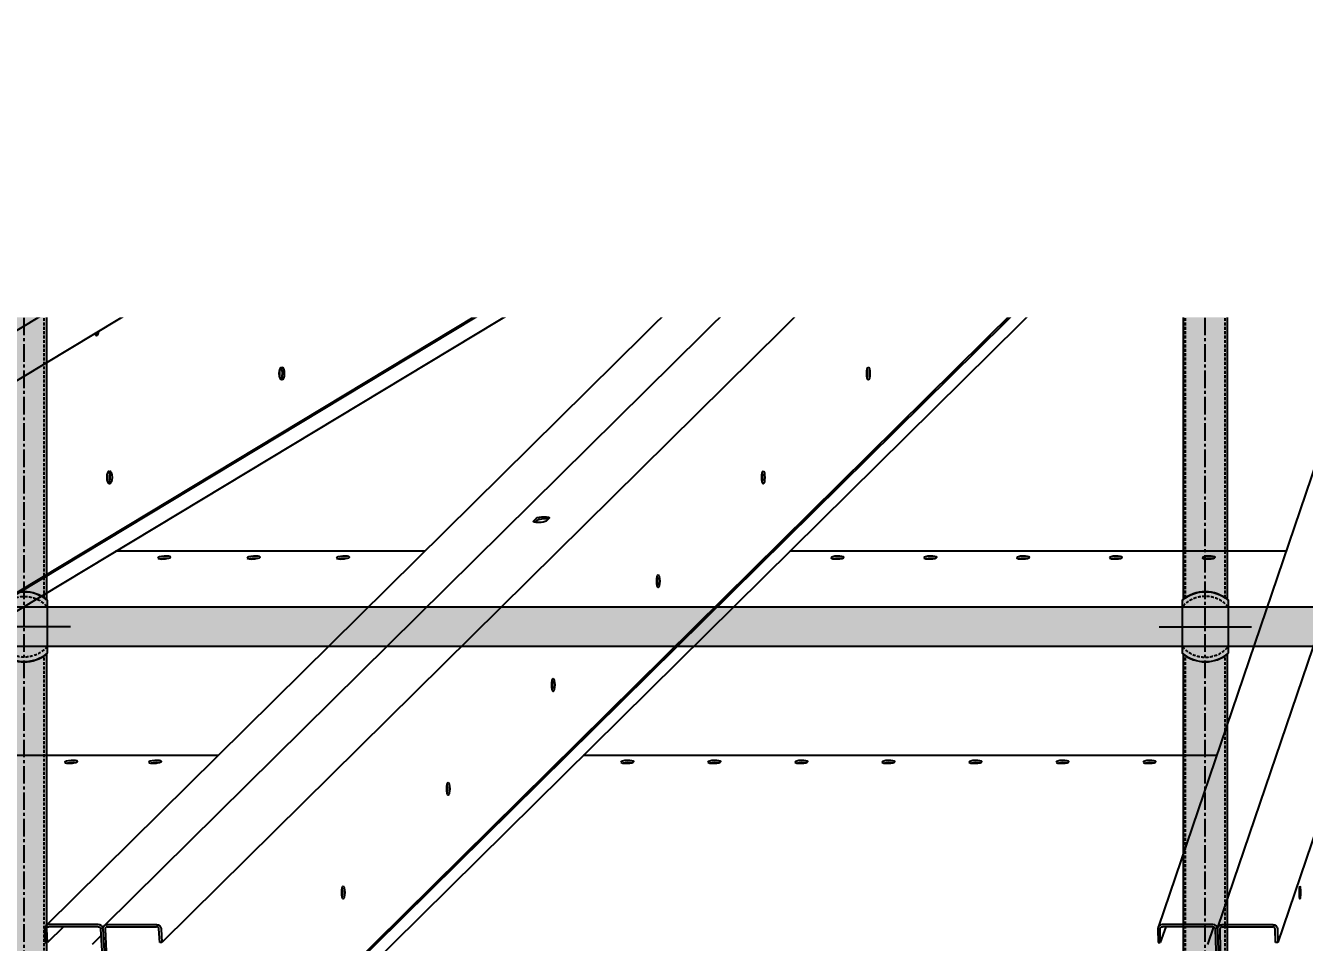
# Model space of a CAD drawing. Header units: millimetres. Extents: x -272986 to 200319, y -34579 to 49604.
# Drawn here: x -39222 to -37837, y 15815 to 16809 of the extents above; entities that cross this region are included whole.
import ezdxf
from ezdxf import colors
from ezdxf.entities.mleader import LeaderData, LeaderLine
from ezdxf.math import Vec2, Vec3

# ---------------------------------------------------------------- set-up
doc = ezdxf.new("R2010")
doc.units = ezdxf.units.MM
doc.linetypes.add('CENTER2', pattern=[28.575000000000003, 19.05, -3.175, 3.175, -3.175])
doc.linetypes.add('HIDDEN2', pattern=[4.762499999999999, 3.175, -1.5875])
doc.layers.get('Defpoints').update_dxf_attribs({"color": 9})
for name, color, linetype in [('X 0001 M', 7, 'Continuous'), ('X 1001 M', 8, 'HIDDEN2'), ('X 2001 M', 1, 'CENTER2'), ('X 3001 D', 5, 'Continuous'), ('X 4001 T', 7, 'Continuous'), ('X 5001 H', 8, 'Continuous')]:
    doc.layers.add(name, color=color, linetype=linetype)
doc.layers.add('X 5999 H', color=7, linetype='Continuous', true_color=0xffffff)
doc.styles.add('BIT STD. 2.5', font='isocpeur.ttf', dxfattribs={"height": 2.5})
doc.styles.add('BIT STD. 3.0', font='isocpeur.ttf', dxfattribs={"height": 2.5})
doc.dimstyles.new('BIT STD. 3.0', dxfattribs={"dimtxt": 3, "dimasz": 3, "dimexe": 1, "dimexo": 0.75, "dimgap": 1, "dimtad": 1, "dimdec": 0, "dimdsep": 46, "dimtxsty": 'BIT STD. 3.0', "dimcen": 0, "dimadec": 0, "dimazin": 0, "dimtfac": 1, "dimtdec": 0, "dimtmove": 0, "dimatfit": 3, "dimfxl": 1, "dimtfill": 1, "dimlwd": -1, "dimlwe": -1, "dimarcsym": 0})

# ---------------------------------------------------------------- blocks, each defined once
blk = doc.blocks.new('*D36')
at = {"layer": 'Defpoints', "color": 0, "transparency": 16777216}
for p in [(-29560.67678410275, 19644.47732991414), (-45157.67678410285, 15542.02923352813), (-29560.67678410275, 15542.02923352813)]:
    blk.add_point(p, dxfattribs=at)
at = {"layer": 'X 3001 D', "color": 0, "transparency": 16777216}
for p, q in [((-45157.67678410285, 15587.02923352813), (-45157.67678410285, 19704.47732991414)), ((-29560.67678410275, 15587.02923352813), (-29560.67678410275, 19704.47732991414)), ((-44977.67678410285, 19644.47732991414), (-29740.67678410275, 19644.47732991414))]:
    blk.add_line(p, q, dxfattribs=at)
for points in [[(-44977.67678410285, 19674.47732991414), (-44977.67678410285, 19614.47732991414), (-45157.67678410285, 19644.47732991414)], [(-29740.67678410275, 19674.47732991414), (-29740.67678410275, 19614.47732991414), (-29560.67678410275, 19644.47732991414)]]:
    blk.add_solid(points, dxfattribs=at)
at = {"layer": 'X 3001 D', "color": 0, "transparency": 16777216, "insert": (-37359.1767841028, 19794.47732991414), "char_height": 150, "attachment_point": 5, "style": 'BIT STD. 3.0', "bg_fill": 3, "box_fill_scale": 1.1, "bg_fill_color": 256, "bg_fill_true_color": 13158600, "bg_fill_transparency": 0}
blk.add_mtext('INTERNAL TANK DIAMETER - %%C15597mm (20 PLATES ROUND)', dxfattribs=at)
blk = doc.blocks.new('A$C79477E6E')
at = {"extrusion": (0, 1, 0)}
for p, q in [((-4030.910670871162, 277.2702713872295), (-568.9833404741257, 1806.937440925545)), ((-464.6659342795574, 1806.64523979739), (-3000.21784362329, 276.9780702590779)), ((-2940.165674010052, 276.9780702590597), (-404.6137646663265, 1806.645239797375)), ((-293.919907187581, 1805.919100458366), (-1840.662692455629, 276.2519309200543)), ((-1777.458647629774, 276.2519309200343), (-230.7158623617361, 1805.91910045835)), ((-116.3083669759544, 1803.972847633262), (-636.1560874500428, 274.3056780949501)), ((-571.3564607573753, 274.3056780949319), (-51.50874028330509, 1803.972847633248)), ((-514.0410862560493, 1787.748446359685), (-3975.968416653137, 258.0812768213491)), ((-345.3068963571677, 1787.748446359687), (-2880.858805700933, 258.0812768213491)), ((-168.0701046624381, 1787.748446359685), (-1714.812889930497, 258.0812768213491)), ((13.30513080142919, 1787.748446359687), (-506.5425896726556, 258.0812768213491)), ((-215.3826401264632, 1512.443892103727), (-1690.187512246179, 53.92046090133772)), ((-216.6132534186727, 1508.822776385887), (-1690.187512246179, 51.51637284279786)), ((-1690.187512246175, 33.89784253390098), (-225.6318904483524, 1482.285172324277)), ((-855.78123516915, 1250.260567292704), (-2861.163744153757, 40.4380528902675)), ((-859.3941771580903, 1246.687511191478), (-2861.16374415376, 39.04464009492767)), ((-1851.8576024303, 1232.036001698014), (-1844.730104985367, 1235.185316458826)), ((-1844.436263477801, 1232.749391296864), (-1849.61324058046, 1230.461922163166)), ((-1832.793142684412, 1235.185316458826), (-1839.920640129345, 1232.036001698014)), ((-1336.963931692986, 1232.036001698014), (-1331.743677761984, 1235.185316458826)), ((-1331.528465158011, 1232.749391296864), (-1335.16334802299, 1230.55651133129)), ((-1318.809364306828, 1235.185316458826), (-1324.02961823783, 1232.036001698014)), ((-789.149771828841, 1232.036001698014), (-785.96530138858, 1235.185316458826)), ((-785.8340169367548, 1232.749391296864), (-787.8060983989672, 1230.799081072611)), ((-772.3521225030163, 1235.185316458826), (-775.5365929432737, 1232.036001698014)), ((-2861.16374415375, 20.59747773422896), (-907.2253207307185, 1199.384410313052)), ((-934.5113868943263, 1172.399574829185), (-951.9549537495732, 1172.399574829185)), ((-330.9445523617287, 1172.399574829185), (-538.9767289393785, 1172.399574829185)), ((-1312.31277272791, 714.6485767070881), (-1309.128302287649, 717.7978914679043)), ((-1308.997017835823, 715.3619663059417), (-1310.969099297949, 713.4116560817729)), ((-1295.515123402085, 717.7978914679024), (-1298.699593842342, 714.6485767070881)), ((-1430.507986619839, 681.8786414011574), (-1765.034631534574, 681.8786414011574)), ((-497.64499162418, 681.8786414011574), (-1034.973328664888, 681.8786414011574)), ((-1654.348764261842, 460.5090044944209), (-2131.973411883115, 460.5090044944209)), ((-572.8760637291489, 460.5090044944209), (-1258.814106306887, 460.5090044944209)), ((-1783.929059972961, 277.5686781169625), (-1837.409405594834, 277.5686781169625)), ((-1774.205360768963, 277.5686781169625), (-1720.725015147091, 277.5686781169625)), ((-576.6797921601355, 277.5686781169625), (-631.5102455154629, 277.5686781169625)), ((-566.7106188227808, 277.5686781169625), (-511.8801654674571, 277.5686781169625)), ((-1842.008686293164, 272.6968277930373), (-1841.220979582198, 258.0812768212581)), ((-1838.790054781206, 258.0812768212581), (-1839.577761492172, 272.6968277930373)), ((-1821.548233675941, 275.1327529549926), (-1838.790054781235, 258.0812768213891)), ((-1783.797775521132, 275.1327529549981), (-1837.278121143008, 275.1327529549981)), ((-1780.841472211516, 265.3845862004691), (-1790.330818186485, 256)), ((-1781.235566268308, 272.6968277930373), (-1779.958423154287, 249)), ((-1778.804641467297, 272.6968277930373), (-1777.52749835328, 249.0000000000018)), ((-1776.373716666305, 272.6968277930373), (-1775.052597263304, 248.1840393331076)), ((-1774.074076317138, 275.1327529549981), (-1720.593730695266, 275.1327529549981)), ((-1717.243814731475, 258.0812768212581), (-1718.031521442441, 272.6968277930373)), ((-1715.600596641449, 272.6968277930355), (-1714.812889930483, 258.0812768212581)), ((-636.4065849025901, 272.6968277930373), (-636.141843057987, 258.0812768212581)), ((-633.6495497236538, 258.0812768212581), (-633.9142915682569, 272.6968277930373)), ((-627.8547133205248, 275.1327529549944), (-633.6495497236938, 258.0812768213891)), ((-576.6356685193714, 275.1327529549999), (-631.4661218746951, 275.1327529549999)), ((-576.0388237861807, 275.0621808469368), (-582.5169854790474, 256)), ((-574.0992515442667, 272.6968277930373), (-573.6700140893627, 249)), ((-571.6069582099335, 272.6968277930373), (-571.1777207550294, 249)), ((-569.1146648755857, 272.6968277930373), (-568.685427420678, 249.0000000000018)), ((-566.6664951820167, 275.1327529549981), (-511.836041826693, 275.1327529549981)), ((-509.0348830069888, 258.0812768212581), (-509.2996248515919, 272.6968277930373)), ((-506.8073315172587, 272.6968277930373), (-506.5425896726556, 258.0812768212581)), ((-1841.220979582198, 258.0812768212581), (-1838.790054781206, 258.0812768212581)), ((-1714.812889930483, 258.0812768212581), (-1717.243814731475, 258.0812768212581)), ((-636.141843057987, 258.0812768212581), (-633.6495497236538, 258.0812768212581)), ((-506.5425896726556, 258.0812768212581), (-509.0348830069888, 258.0812768212581))]:
    blk.add_line(p, q, dxfattribs=at)
at = {"extrusion": (0, 0, -1)}
for centre, major_axis, ratio, start_param, end_param in [((-1838.761623834889, 1235.185316458908), (6.949620002249346, 0.8383208361046371), 0.1918023039473593, -2.580179451099457, 0.5614132024903364), ((-1325.276521034404, 1235.185316458908), (6.97283922467842, 0.6160463835600439), 0.2078276749251164, -2.739629617557844, 0.4019630360319493), ((-779.1587119457945, 1235.185316458908), (-6.989855704458185, -0.3767190342479672), 0.2187356388057085, 0.2415817389151924, 3.383174392504985), ((-1845.889121279801, 1232.036001697896), (-6.94962000225953, -0.8383208361056679), 0.1918023039473762, -2.580179451099313, 0.5614132024904803), ((-1330.496774965388, 1232.036001697896), (-6.972839224688634, -0.6160463835607316), 0.2078276749251288, -2.739629617557699, 0.4019630360320945), ((-1025.743848207207, 1211.954745958148), (8.312513117178249e-17, -7.000000000000047), 0.3826834323650909, -4.712388980384686, 1.5707963267949), ((-782.343182386041, 1232.036001697896), (6.989855704468418, 0.376719034248292), 0.2187356388057161, 0.2415817389153328, 3.383174392505126), ((-608.7006405300162, 1211.954745958148), (1.305830724587086e-16, -7.000000000000047), 0.2334453638559068, -4.712388980384686, 1.5707963267949), ((-1028.053547038518, 1211.954745958146), (-2.233768725545815e-13, -7.000000000000303), 0.3826834323650624, -2.695870529723027, -0.4457221238684395), ((-482.6543296041964, 1162.727933004517), (6.99543924725377, 0.2526454788453325), 0.2221815335800115, -1.917917754699751, -1.223674898890303), ((-1415.132859686641, 1147.774752303772), (-1.110223024625157e-15, -7.000000000002464), 0.3826834323651161, -0.9388264222635758, -0.445722123861201), ((-1415.132859686655, 1147.774752303767), (6.661338147750939e-16, 7.000000000001583), 0.3826834323651181, 2.202766231326048, 2.695870529727227), ((-1674.21491868026, 1099.479218786139), (3.801403636316536e-13, 6.999999999999934), 0.5224985647159752, 0.2956922084957441, 1.117010721276324), ((-1674.214918680242, 1099.479218786144), (-3.776978729774783e-13, -7.000000000000194), 0.5224985647159734, -2.024581932313496, -0.2956922084952978), ((-1674.21491868026, 1099.479218786139), (1.332267629550188e-15, 6.999999999999647), 0.5224985647159751, 1.117010721276299, 2.845900445092164), ((-1214.491187431289, 1099.479218786142), (-2.777778007612142e-13, -7.000000000001807), 0.3826834323651161, -2.695870529729323, -2.024581932314106), ((-1214.491187431311, 1099.479218786139), (2.775557561562891e-13, 7.000000000000422), 0.3826834323651181, 0.4457221238628835, 1.11701072127623), ((-1214.491187431289, 1099.479218786144), (-2.771116669464391e-13, -7.000000000000585), 0.3826834323651161, -2.024581932313493, -0.4457221238614824), ((-1214.491187431311, 1099.479218786139), (2.220446049250313e-16, 7.000000000000184), 0.3826834323651182, 1.117010721276373, 2.695870529725262), ((-724.8626524829633, 1099.479218786135), (-1.688649220454863e-13, -7.000000000014361), 0.2334453638559333, -2.302849654730138, -2.024581932314534), ((-724.8626524829815, 1099.47921878614), (1.694200335577989e-13, 6.999999999997944), 0.2334453638559356, 0.8387429988651411, 1.117010721276115), ((-724.8626524829633, 1099.479218786144), (-1.689759443479488e-13, -7.000000000000796), 0.2334453638559333, -2.024581932313726, -0.8387429988612636), ((-724.8626524829815, 1099.479218786139), (5.551115123125783e-16, 7.000000000000327), 0.2334453638559356, 1.117010721276398, 2.302849654723059), ((-1601.570500079561, 1035.299225131845), (-4.440892098500626e-16, -6.999999999999353), 0.3826834323651161, -0.938826422261573, -0.4457221238608844), ((-1601.570500079575, 1035.299225131841), (4.440892098500626e-16, 6.999999999999029), 0.3826834323651181, 2.202766231327885, 2.695870529727707), ((-1400.928827824213, 987.0036916142035), (-2.77111666946439e-13, -7.000000000001507), 0.3826834323651161, -2.695870529729406, -2.024581932314041), ((-1400.928827824227, 987.0036916142017), (2.775557561562891e-13, 6.999999999999705), 0.3826834323651181, 0.4457221238609872, 1.117010721276251), ((-1400.928827824213, 987.0036916142053), (-2.777778007612142e-13, -7.000000000000376), 0.3826834323651161, -2.024581932313531, -0.4457221238613407), ((-1400.928827824227, 987.0036916142017), (4.440892098500626e-16, 6.999999999999766), 0.3826834323651181, 1.117010721276362, 2.695870529727387), ((-838.5937396350273, 987.0036916142071), (-1.688649220454863e-13, -6.999999999998294), 0.2334453638559333, -2.302849654730605, -2.024581932314242), ((-838.5937396350382, 987.0036916141999), (1.704192342799615e-13, 7.000000000003767), 0.2334453638559356, 0.8387429988614743, 1.117010721275966), ((-838.5937396350273, 987.0036916142053), (-1.689759443479488e-13, -7.000000000000155), 0.2334453638559333, -2.024581932313742, -0.8387429988609107), ((-838.5937396350382, 987.0036916142017), (5.551115123125782e-16, 6.999999999999554), 0.2334453638559356, 1.11701072127633, 2.302849654727082), ((-1788.008140472484, 922.8236979599187), (-4.440892098500626e-16, -7.000000000001203), 0.3826834323651162, -0.9388264222594644, -0.4457221238606396), ((-1788.008140472495, 922.8236979599151), (6.661338147750937e-16, 6.999999999998492), 0.3826834323651182, 2.202766231329977, 2.695870529728425), ((-1587.366468217133, 874.5281644422812), (-2.784439345759894e-13, -6.999999999999845), 0.3826834323651161, -2.695870529729762, -2.024581932313943), ((-1587.366468217147, 874.5281644422757), (2.779998453661393e-13, 7.000000000000689), 0.3826834323651181, 0.4457221238608184, 1.117010721276202), ((-1587.366468217133, 874.5281644422794), (-2.76667577736589e-13, -6.999999999999987), 0.3826834323651161, -2.024581932313582, -0.4457221238609743), ((-1587.366468217147, 874.5281644422776), (8.881784197001252e-16, 6.999999999999825), 0.3826834323651181, 1.117010721276375, 2.69587052972786), ((-952.3248267870877, 874.528164442283), (-1.694200335577989e-13, -6.999999999993697), 0.2334453638559333, -2.302849654730725, -2.024581932314134), ((-952.3248267870986, 874.5281644422812), (1.697531004651864e-13, 6.99999999999268), 0.2334453638559356, 0.8387429988609902, 1.11701072127619), ((-952.3248267870913, 874.5281644422794), (-1.691979889528739e-13, -7.000000000000083), 0.2334453638559333, -2.024581932313772, -0.8387429988607831), ((-952.3248267870986, 874.5281644422757), (4.440892098500626e-16, 7.000000000000244), 0.2334453638559356, 1.117010721276382, 2.302849654727618), ((-1773.804108610057, 762.0526372703553), (-2.775557561562891e-13, -6.999999999999757), 0.3826834323651161, -2.695870529729852, -2.024581932313933), ((-1773.804108610067, 762.0526372703516), (2.773337115513643e-13, 7.000000000000474), 0.3826834323651182, 0.4457221238603872, 1.117010721276216), ((-1773.804108610057, 762.0526372703534), (-2.76889622341514e-13, -7.00000000000004), 0.3826834323651161, -2.024581932313582, -0.445722123860858), ((-1773.804108610067, 762.0526372703516), (1.110223024625157e-15, 7.000000000000135), 0.3826834323651182, 1.117010721276421, 2.695870529728349), ((-1066.055913939152, 762.0526372703534), (-1.696420781627239e-13, -7.000000000000856), 0.2334453638559333, -2.302849654730877, -2.02458193231422), ((-1066.055913939163, 762.0526372703516), (1.697531004651864e-13, 6.999999999998909), 0.2334453638559356, 0.8387429988604023, 1.117010721275999), ((-1066.055913939152, 762.0526372703534), (-1.684208328356362e-13, -6.999999999999987), 0.2334453638559333, -2.024581932313801, -0.8387429988603656), ((-1066.055913939163, 762.0526372703516), (4.440892098500626e-16, 7.000000000000163), 0.2334453638559356, 1.117010721276408, 2.302849654728186), ((-1305.506183285121, 714.648576707079), (6.989855704461605, 0.3767190342479808), 0.2187356388057469, 0.2415817389160581, 3.383174392505851), ((-1302.321712844863, 717.7978914678934), (-6.989855704465689, -0.3767190342482006), 0.2187356388057469, 0.2415817389157675, 3.383174392505561), ((-1712.371457457306, 675.1301097708401), (-6.982253733321149, -0.498129304019447), 0.2139411660812018, -2.819722326923584, 3.463462980256002), ((-1615.584001224499, 675.1301097708401), (-6.982253733321149, -0.498129304019447), 0.2139411660812018, -2.819722326923584, 3.463462980256002), ((-1615.37546012842, 672.206999576485), (6.982253733321031, 0.4981293040194247), 0.213941166081195, -1.778922861752203, -1.362669791836772), ((-1518.796544991688, 675.1301097708401), (-6.982253733321149, -0.498129304019447), 0.2139411660812018, -2.819722326923584, 3.463462980256002), ((-1518.588003895609, 672.206999576485), (6.982253733320945, 0.498129304019419), 0.213941166081195, -1.778922861752172, -1.362669791836715), ((-983.3346775299178, 675.1301097708401), (-6.995439247253814, -0.2526454788453503), 0.2221815335800226, -2.980451449556803, 3.302733857622783), ((-983.2291072363842, 672.206999576485), (6.995439247253739, 0.2526454788453419), 0.2221815335800155, -1.917917754699316, -1.223674898889573), ((-882.8192608337558, 675.1301097708401), (-6.995439247253814, -0.2526454788453503), 0.2221815335800226, -2.980451449556803, 3.302733857622783), ((-882.7136905402222, 672.206999576485), (6.995439247253756, 0.2526454788453423), 0.2221815335800154, -1.917917754699316, -1.223674898889542), ((-782.3038441375938, 675.1301097708401), (-6.995439247253814, -0.2526454788453503), 0.2221815335800226, -2.980451449556803, 3.302733857622783), ((-782.1982738440602, 672.206999576485), (6.995439247253923, 0.2526454788453482), 0.2221815335800155, -1.91791775469932, -1.223674898889547), ((-681.7884274414318, 675.1301097708401), (-6.995439247253814, -0.2526454788453503), 0.2221815335800226, -2.980451449556803, 3.302733857622783), ((-681.6828571479018, 672.206999576485), (6.99543924725399, 0.2526454788453507), 0.2221815335800155, -1.917917754699306, -1.223674898889551), ((-581.2730107452699, 675.1301097708401), (-6.995439247253814, -0.2526454788453503), 0.2221815335800226, -2.980451449556803, 3.302733857622783), ((-581.1674404517362, 672.206999576485), (6.995439247253695, 0.2526454788453401), 0.2221815335800155, -1.917917754699248, -1.223674898889555), ((-1179.787001091212, 649.5771100984275), (-1.690869666504113e-13, -7.000000000000814), 0.2334453638559333, -2.302849654730995, -2.024581932314317), ((-1179.787001091223, 649.5771100984257), (1.694200335577989e-13, 6.999999999999241), 0.2334453638559356, 0.8387429988600932, 1.117010721276046), ((-1179.787001091212, 649.5771100984275), (-1.691979889528739e-13, -7.000000000000096), 0.2334453638559333, -2.024581932313803, -0.8387429988603066), ((-1179.787001091223, 649.5771100984257), (2.220446049250313e-16, 7.000000000000014), 0.2334453638559356, 1.117010721276404, 2.302849654728792), ((-1293.518088243272, 537.1015829265052), (-1.687538997430238e-13, -6.999999999994661), 0.2334453638559333, -2.302849654731259, -2.024581932314176), ((-1293.518088243283, 537.1015829264998), (1.697531004651864e-13, 6.999999999999215), 0.2334453638559356, 0.8387429988597415, 1.117010721276046), ((-1293.518088243276, 537.1015829265016), (-1.686428774405614e-13, -6.999999999999998), 0.2334453638559333, -2.024581932313801, -0.8387429988600896), ((-1293.518088243283, 537.1015829264998), (8.881784197001252e-16, 7.000000000000169), 0.2334453638559356, 1.117010721276426, 2.302849654729207), ((-1813.200629299918, 453.7604728641054), (-6.982253733321149, -0.498129304019447), 0.2139411660812018, -2.819722326923584, 3.463462980256002), ((-1812.992088203828, 450.8373626697485), (6.9822537333213, 0.4981293040194578), 0.2139411660812018, -1.778922861750293, -1.362669791840531), ((-1722.433394665935, 453.7604728641054), (-6.982253733321149, -0.498129304019447), 0.2139411660812018, -2.819722326923584, 3.463462980256002), ((-1722.224853569842, 450.8373626697485), (6.98225373332098, 0.498129304019435), 0.2139411660812018, -1.778922861750302, -1.362669791840553), ((-1210.926251159206, 453.7604728641054), (-6.995439247253814, -0.2526454788453503), 0.2221815335800226, -2.980451449556803, 3.302733857622783), ((-1210.820680865658, 450.8373626697485), (6.99543924725381, 0.2526454788453502), 0.2221815335800227, -1.917917754698865, -1.223674898892134), ((-1116.662936813511, 453.7604728641054), (-6.995439247253814, -0.2526454788453503), 0.2221815335800226, -2.980451449556803, 3.302733857622783), ((-1116.557366519966, 450.8373626697485), (6.995439247253787, 0.2526454788453492), 0.2221815335800226, -1.917917754698795, -1.223674898892093), ((-1022.399622467816, 453.7604728641054), (-6.995439247253814, -0.2526454788453503), 0.2221815335800226, -2.980451449556803, 3.302733857622783), ((-1022.294052174271, 450.8373626697485), (6.995439247253628, 0.2526454788453431), 0.2221815335800226, -1.917917754698808, -1.223674898892082), ((-928.1363081221243, 453.7604728641054), (-6.995439247253814, -0.2526454788453503), 0.2221815335800226, -2.980451449556803, 3.302733857622783), ((-928.0307378285761, 450.8373626697485), (6.995439247253657, 0.2526454788453444), 0.2221815335800227, -1.917917754698863, -1.223674898892091), ((-833.8729937764292, 453.7604728641054), (-6.995439247253814, -0.2526454788453503), 0.2221815335800226, -2.980451449556803, 3.302733857622783), ((-739.6096794307341, 453.7604728641054), (-6.995439247253814, -0.2526454788453503), 0.2221815335800226, -2.980451449556803, 3.302733857622783), ((-645.3463650850426, 453.7604728641054), (-6.995439247253814, -0.2526454788453503), 0.2221815335800226, -2.980451449556803, 3.302733857622783), ((-1407.24917539534, 424.626055754572), (-1.69864122767649e-13, -7.000000000007406), 0.2334453638559333, -2.302849654730853, -2.024581932314382), ((-1407.249175395347, 424.626055754572), (1.699751450701115e-13, 7.000000000007182), 0.2334453638559356, 0.8387429988597885, 1.117010721275909), ((-1407.249175395336, 424.6260557545775), (-1.684208328356362e-13, -6.999999999999987), 0.2334453638559333, -2.024581932313801, -0.8387429988599577), ((-1407.249175395347, 424.6260557545756), (4.440892098500626e-16, 6.999999999999946), 0.2334453638559357, 1.117010721276403, 2.302849654729807), ((-1520.9802625474, 312.1505285826443), (-1.69864122767649e-13, -7.000000000009404), 0.2334453638559333, -2.302849654731168, -2.02458193231445), ((-1520.980262547408, 312.1505285826515), (1.698641227676491e-13, 6.999999999998693), 0.2334453638559356, 0.838742998859157, 1.117010721276065), ((-1520.9802625474, 312.1505285826497), (-1.687538997430238e-13, -7.000000000000585), 0.2334453638559333, -2.024581932313719, -0.8387429988595569), ((-1520.980262547408, 312.1505285826497), (4.440892098500626e-16, 6.999999999999592), 0.2334453638559356, 1.117010721276364, 2.30284965473037), ((-1773.942791865309, 272.6968277930355), (-3.51585576444521, 3.555103127002392), 0.9474481423330917, -0.8179173082654074, 0.7528790185293754), ((-1720.462446243437, 272.6968277930355), (3.515855764444937, -3.555103127002822), 0.9474481423330918, -2.388713635060379, -0.8179173082656412), ((-566.6223715412489, 272.6968277930355), (-4.734089216109777, 1.608850301898199), 0.9713664070550687, -0.3365514031142718, 1.234244923680511), ((-511.7919181859252, 272.6968277930355), (4.734089216109878, -1.608850301898252), 0.971366407055069, -1.907347729909152, -0.336551403114415), ((-1837.146836691176, 272.6968277930373), (-1.757927882222091, 1.777551563500743), 0.9474481423330912, -0.8179173082655895, 0.75287901852958), ((-1783.666491069303, 272.6968277930373), (1.757927882222036, -1.777551563501037), 0.947448142333091, -2.388713635060596, -0.8179173082655173), ((-631.4219982339237, 272.6968277930373), (-2.36704460805422, 0.8044251509489373), 0.9713664070550696, -0.3365514031144601, 1.234244923680709), ((-576.5915448786, 272.6968277930373), (2.36704460805438, -0.8044251509489969), 0.9713664070550698, -1.90734772990935, -0.336551403114272)]:
    blk.add_ellipse(centre, major_axis=major_axis, ratio=ratio, start_param=start_param, end_param=end_param, dxfattribs=at)
for centre, major_axis, ratio, start_param, end_param in [((-1838.46778232732, 1232.749391296944), (-6.949620002249532, -0.8383208361048355), 0.1918023039473676, -2.159301536157983, -0.5614132024932941), ((-1325.061308430428, 1232.749391296944), (-6.972839224678482, -0.6160463835603075), 0.207827674925107, -2.322202973794871, -0.4019630360351272), ((-779.0274274939657, 1232.749391296944), (-6.989855704458109, -0.3767190342480954), 0.2187356388057068, -2.47964277744946, -0.2415817389165271), ((-1030.363245869765, 1211.954745958146), (-2.77111666946439e-13, 6.999999999998809), 0.3826834323651182, -2.101958186599003, -1.039634466990303), ((-1028.053547038497, 1211.954745958148), (-2.233768725545815e-13, 7.000000000000083), 0.3826834323650602, -2.695870529724413, -0.4457221238662172), ((-611.1315653310266, 1211.954745958148), (-1.686428774405613e-13, 7.000000000000686), 0.2334453638559333, -2.302849654719252, -0.838742998871497), ((-482.6719246531247, 1163.215118036907), (-6.995439247254068, -0.2526454788455147), 0.2221815335800155, -2.241105081193233, -0.900487572398329), ((-1412.823160855369, 1147.774752303771), (-1.110223024625157e-16, -6.999999999999993), 0.3826834323651162, -0.7457192521870677, 1.199504857706454), ((-1672.08331826936, 1099.479218786144), (5.107025913275722e-15, 7.000000000000129), 0.5224985647159743, -1.117010721276394, 5.166174585903192), ((-1676.346519091141, 1099.479218786142), (1.110223024625157e-15, 6.999999999995542), 0.5224985647159752, -1.117010721276523, -0.6221752504502646), ((-1676.346519091141, 1099.479218786139), (-3.774758283725532e-13, 7.000000000000316), 0.5224985647159752, -2.519417403138279, -1.117010721276678), ((-1212.181488600017, 1099.479218786144), (4.440892098500626e-15, 7.000000000000129), 0.3826834323651171, -1.117010721276412, 5.166174585903175), ((-1216.800886262474, 1099.479218786293), (6.661338147750939e-16, 6.999999999675047), 0.3826834323651182, -1.117010721278479, -1.039634466990146), ((-1216.800886262583, 1099.479218786139), (-2.760014439218139e-13, 6.999999999997959), 0.3826834323651181, -2.101958186597454, -1.117010721276433), ((-722.4317276819747, 1099.479218786144), (4.218847493575596e-15, 7.000000000000129), 0.2334453638559344, -1.117010721276405, 5.166174585903181), ((-1599.260801248292, 1035.299225131845), (2.220446049250313e-16, -7.000000000000242), 0.3826834323651161, -0.745719252185675, 1.199504857704726), ((-1398.619128992941, 987.0036916142053), (4.662936703425657e-15, 7.000000000000107), 0.3826834323651171, -1.117010721276396, 5.16617458590319), ((-1403.238526655521, 987.0036916141744), (0, 7.000000000060583), 0.3826834323651181, -1.117010721276291, -1.039634466989092), ((-1403.238526655499, 987.0036916142017), (-2.76889622341514e-13, 6.9999999999988), 0.3826834323651181, -2.10195818660051, -1.117010721276494), ((-836.1628148340387, 987.0036916142053), (4.329869796038111e-15, 7.000000000000107), 0.2334453638559343, -1.11701072127639, 5.166174585903196), ((-1785.698441641212, 922.8236979599187), (-4.440892098500626e-16, -7.000000000000146), 0.3826834323651162, -0.7457192521842686, 1.199504857703224), ((-1585.056769385865, 874.5281644422794), (4.662936703425657e-15, 7.000000000000107), 0.3826834323651171, -1.117010721276396, 5.16617458590319), ((-1589.676167048408, 874.5281644422957), (1.110223024625157e-15, 6.999999999959397), 0.3826834323651182, -1.117010721276634, -1.039634466988036), ((-1589.676167048419, 874.5281644422776), (-2.76889622341514e-13, 7.000000000000224), 0.3826834323651183, -2.10195818660093, -1.11701072127655), ((-949.8939019861027, 874.5281644422794), (4.329869796038111e-15, 7.000000000000107), 0.2334453638559343, -1.11701072127639, 5.166174585903196), ((-1771.494409778785, 762.0526372703534), (4.662936703425657e-15, 7.000000000000107), 0.3826834323651171, -1.117010721276394, 5.166174585903192), ((-1776.113807441357, 762.0526372703298), (6.661338147750937e-16, 7.000000000046971), 0.3826834323651182, -1.117010721276158, -1.039634466987984), ((-1776.113807441339, 762.0526372703516), (-2.760014439218139e-13, 6.999999999999979), 0.3826834323651182, -2.10195818660169, -1.117010721276576), ((-1063.624989138163, 762.0526372703534), (4.329869796038111e-15, 7.000000000000107), 0.2334453638559343, -1.117010721276357, 5.166174585903229), ((-1302.190428393038, 715.3619663059308), (-6.989855704465742, -0.376719034248411), 0.2187356388057495, -2.479642777432824, -0.2415817389171404), ((-1712.197673210569, 672.6941846088775), (-6.982253733321225, -0.4981293040196077), 0.2139411660812018, -2.188259565781628, -0.9533330878096575), ((-1615.410216977758, 672.6941846088775), (-6.982253733321134, -0.4981293040196011), 0.2139411660812018, -2.188259565781671, -0.9533330878097606), ((-1518.622760744951, 672.6941846088775), (-6.982253733321074, -0.4981293040195968), 0.2139411660812019, -2.188259565781672, -0.9533330878096391), ((-983.2467022853016, 672.6941846088775), (-6.995439247253689, -0.2526454788455063), 0.2221815335800226, -2.241105081193387, -0.9004875723979775), ((-882.7312855891396, 672.6941846088775), (-6.995439247254022, -0.2526454788455184), 0.2221815335800226, -2.241105081193313, -0.9004875723981247), ((-782.2158688929776, 672.6941846088775), (-6.995439247253527, -0.2526454788455006), 0.2221815335800226, -2.241105081193256, -0.9004875723981309), ((-681.7004521968156, 672.6941846088775), (-6.995439247253999, -0.2526454788455176), 0.2221815335800226, -2.241105081193371, -0.9004875723980252), ((-581.1850355006536, 672.6941846088775), (-6.995439247254219, -0.2526454788455256), 0.2221815335800226, -2.24110508119327, -0.9004875723981165), ((-1177.356076290223, 649.5771100984275), (4.329869796038111e-15, 7.000000000000107), 0.2334453638559343, -1.117010721276357, 5.166174585903229), ((-1291.087163442287, 537.1015829265016), (4.329869796038111e-15, 7.000000000000107), 0.2334453638559343, -1.117010721276357, 5.166174585903229), ((-1813.026845053184, 451.3245477021428), (-6.982253733321225, -0.4981293040196077), 0.2139411660812018, -2.188259565781649, -0.9533330878096835), ((-1722.259610419194, 451.3245477021428), (-6.982253733321478, -0.4981293040196257), 0.2139411660812018, -2.188259565781628, -0.9533330878096502), ((-1210.83827591459, 451.3245477021428), (-6.995439247253627, -0.2526454788455043), 0.2221815335800226, -2.241105081193308, -0.9004875723981651), ((-1116.574961568895, 451.3245477021428), (-6.995439247253788, -0.2526454788455099), 0.2221815335800225, -2.241105081193206, -0.9004875723981789), ((-1022.311647223203, 451.3245477021428), (-6.995439247253788, -0.2526454788455099), 0.2221815335800225, -2.241105081193206, -0.9004875723981789), ((-928.0483328775081, 451.3245477021428), (-6.995439247253612, -0.2526454788455031), 0.2221815335800227, -2.241105081193291, -0.9004875723981574), ((-833.785018531813, 451.3245477021428), (-6.995439247253833, -0.252645478845512), 0.2221815335800226, -2.241105081193352, -0.9004875723980932), ((-739.5217041861215, 451.3245477021428), (-6.995439247253636, -0.2526454788455044), 0.2221815335800226, -2.241105081193372, -0.9004875723980847), ((-645.2583898404264, 451.3245477021428), (-6.995439247253943, -0.2526454788455157), 0.2221815335800226, -2.24110508119322, -0.9004875723982044), ((-1404.818250594348, 424.6260557545775), (4.329869796038111e-15, 7.000000000000107), 0.2334453638559343, -1.117010721276364, 5.166174585903222), ((-1518.549337746412, 312.1505285826497), (4.329869796038111e-15, 7.000000000000107), 0.2334453638559343, -1.117010721276367, 5.166174585903219), ((-482.461979671094, 312.1505285826515), (3.663735981263017e-15, 7.000000000000107), 0.07845909572787786, -1.117010721276397, 5.166174585903189), ((-1837.146836691176, 272.6968277930355), (-3.515855764445142, 3.555103127002455), 0.9474481423330909, -0.7528790185293142, 0.8179173082654232), ((-1783.666491069303, 272.6968277930355), (-3.515855764445332, 3.555103127001949), 0.9474481423330908, -2.323675345324377, -0.7528790185295033), ((-631.4219982339237, 272.6968277930355), (-4.734089216109728, 1.608850301898323), 0.9713664070550698, -1.234244923680446, 0.3365514031142911), ((-576.5915448786, 272.6968277930373), (4.734089216109519, -1.608850301898238), 0.9713664070550696, 0.3365514031143894, 1.907347729909263), ((-1773.942791865309, 272.6968277930373), (-1.757927882222205, 1.777551563500793), 0.9474481423330916, -0.7528790185296002, 0.8179173082655693), ((-1720.462446243433, 272.6968277930373), (-1.757927882222458, 1.777551563500702), 0.9474481423330917, -2.323675345324512, -0.7528790185294338), ((-566.6223715412489, 272.6968277930373), (-2.367044608054349, 0.8044251509489208), 0.9713664070550688, -1.234244923680741, 0.3365514031144283), ((-511.7919181859252, 272.6968277930373), (2.367044608054457, -0.804425150948956), 0.9713664070550689, 0.3365514031142495, 1.907347729909328)]:
    blk.add_ellipse(centre, major_axis=major_axis, ratio=ratio, start_param=start_param, end_param=end_param)
at = {"extrusion": (0, 0, -0.9999999999999999)}
for centre, major_axis, ratio, start_param, end_param in [((-611.1315653310412, 1211.954745958146), (-1.690869666504113e-13, -6.999999999999812), 0.2334453638559356, -2.302849654716095, -0.8387429988762034), ((-482.759899897741, 1165.65104319887), (-6.995439247253814, -0.2526454788453446), 0.2221815335800155, -2.980451449556803, 3.302733857622783), ((-1712.162916361227, 672.206999576485), (6.982253733321333, 0.4981293040194466), 0.2139411660811949, -1.778922861752156, -1.362669791836783), ((-833.7674234828846, 450.8373626697485), (6.995439247254128, 0.2526454788453612), 0.2221815335800225, -1.917917754698867, -1.223674898892084), ((-645.2407947914944, 450.8373626697485), (6.995439247254004, 0.2526454788453566), 0.2221815335800227, -1.917917754698854, -1.223674898892091)]:
    blk.add_ellipse(centre, major_axis=major_axis, ratio=ratio, start_param=start_param, end_param=end_param, dxfattribs=at)
at = {"extrusion": (0, 0, -0.9999999999999998)}
blk.add_ellipse((-739.5041091371895, 450.8373626697485), major_axis=(6.995439247253605, 0.2526454788453426), ratio=0.2221815335800226, start_param=-1.917917754698822, end_param=-1.223674898892073, dxfattribs=at)
blk = doc.blocks.new('Heavy Duty - HR Std - front elev')
at = {"layer": 'X 5999 H', "ltscale": 10, "true_color": 0xc7c8ca}
h = blk.add_hatch(color=9, dxfattribs=at)
edge = h.paths.add_edge_path()
edge.add_arc((50.00000000000091, 545.0000000000038), 37.99999999999599, 50.540968735997524, 129.4590312640024, ccw=False)
edge.add_line((74.14999999999964, 574.3390098674099), (74.14999999999964, 1065.660990132583))
edge.add_arc((50.00000000000221, 1094.999999999992), 37.99999999999788, 230.5409687359938, 309.4590312639976, ccw=False)
edge.add_line((25.85000000000036, 1065.660990132586), (25.85000000000218, 574.3390098674099))
edge = h.paths.add_edge_path()
edge.add_line((74.93338984173715, 1066.323771674084), (74.93338984173715, 1123.676228325916))
edge.add_arc((50.00000000000091, 1095.000000000001), 37.99999999999988, 48.99371303907665, 131.0062869609233)
edge.add_line((25.06661015826467, 1123.676228325916), (25.06661015826467, 1066.323771674084))
edge.add_arc((50.00000000000091, 1094.999999999999), 37.99999999999988, 228.9937130390767, 311.0062869609233)
edge = h.paths.add_edge_path()
edge.add_arc((50, 544.9999999999958), 37.99999999999621, 230.540968735996, 309.459031264004, ccw=False)
edge.add_line((25.85000000000036, 515.6609901325901), (25.85000000000036, -25))
edge.add_line((25.85000000000036, -25), (-25, -25))
edge.add_line((-25, -25), (-25, 40))
edge.add_line((-25, 40), (25.85000000000036, 40))
edge.add_line((25.85000000000036, 40), (25.85000000000036, -25))
edge.add_line((25.85000000000036, -25), (74.14999999999964, -25))
edge.add_line((74.14999999999964, -25), (125, -25))
edge.add_line((125, -25), (125, 40))
edge.add_line((125, 40), (74.14999999999964, 40))
edge.add_line((74.14999999999964, 40), (74.14999999999964, -25))
edge.add_line((74.14999999999964, -25), (74.14999999999964, 515.6609901325901))
edge = h.paths.add_edge_path()
edge.add_line((74.93338984173715, 516.3237716740841), (74.93338984173715, 573.6762283259159))
edge.add_arc((50.00000000000091, 545.0000000000013), 37.99999999999979, 48.99371303907655, 131.0062869609235)
edge.add_line((25.06661015826467, 573.6762283259159), (25.06661015826467, 516.3237716740841))
edge.add_arc((50.00000000000091, 544.9999999999987), 37.99999999999979, 228.9937130390765, 311.0062869609234)
edge = h.paths.add_edge_path(flags=16)
edge.add_arc((100, 0), 9, 0, 360)
edge = h.paths.add_edge_path(flags=16)
edge.add_arc((0, 0), 9, 0, 360)
at = {"layer": 'X 0001 M'}
for points in [[(74.93338984173715, 1066.323771674084), (74.93338984173715, 1123.676228325916, 0.3739472142884485), (25.06661015826467, 1123.676228325916), (25.06661015826467, 1066.323771674084, 0.3739472142884484)], [(25.85000000000218, 574.3390098674099, -0.3586331317842767), (74.14999999999964, 574.3390098674099), (74.14999999999964, 1065.660990132583, -0.3586331317842717), (25.85000000000036, 1065.660990132586)], [(74.93338984173715, 516.3237716740841), (74.93338984173715, 573.6762283259159, 0.3739472142884485), (25.06661015826467, 573.6762283259159), (25.06661015826467, 516.3237716740841, 0.3739472142884484)]]:
    blk.add_lwpolyline(points, format="xyb", close=True, dxfattribs=at)
at = {"layer": 'X 0001 M', "ltscale": 10}
blk.add_lwpolyline([(74.14999999999964, 515.6609901325901, -0.3586331317842913), (25.85000000000036, 515.6609901325901), (25.85000000000036, -25), (-25, -25), (-25, 40), (25.85000000000036, 40), (25.85000000000036, -25), (74.14999999999964, -25), (125, -25), (125, 40), (74.14999999999964, 40), (74.14999999999964, -25)], format="xyb", close=True, dxfattribs=at)
for centre in [(0, 0), (100, 0)]:
    blk.add_circle(centre, 9, dxfattribs=at)
at = {"layer": 'X 1001 M'}
for p, q in [((28.50000000000182, 576.332890067788), (28.50000000000182, 1063.667109932212)), ((71.49999999999818, 576.332890067788), (71.49999999999818, 1063.667109932212)), ((28.5, -25), (28.5, 513.667109932212)), ((71.5, -25), (71.5, 513.667109932212))]:
    blk.add_line(p, q, dxfattribs=at)
blk.add_lwpolyline([(74.14999999999964, 40), (25.85000000000036, 40)], dxfattribs=at)
for centre, start, end in [((50.00000000000182, 1095), 40.77111638008072, 139.2288836199193), ((50.00000000000182, 1095), 220.7711163800807, 319.2288836199193), ((50.00000000000182, 545), 40.77111638008072, 139.2288836199193), ((50.00000000000182, 545), 220.7711163800807, 319.2288836199193)]:
    blk.add_arc(centre, 32.923, start, end, dxfattribs=at)
at = {"layer": 'X 2001 M'}
blk.add_line((50, -25), (50.00000000000182, 1158), dxfattribs=at)
at = {"layer": 'X 2001 M', "ltscale": 10}
for p, q in [((0.0666101582646661, 1095), (99.93338984173715, 1095)), ((0.0666101582646661, 545), (99.93338984173715, 545)), ((1.818989403545856e-12, 17), (1.818989403545856e-12, -17)), ((99.99999999999818, 17), (99.99999999999818, -17)), ((-17, 0), (17, 0)), ((117, 0), (83, 0))]:
    blk.add_line(p, q, dxfattribs=at)
blk = doc.blocks.new('*D512')
at = {"layer": 'Defpoints', "color": 0, "transparency": 16777216}
for p in [(-37146.04291429606, 15246.02923352813), (-33942.21616775348, 15245.52923352813), (-44767.34113653186, 1987.529233528126)]:
    blk.add_point(p, dxfattribs=at)
at = {"layer": 'X 3001 D', "color": 0, "transparency": 16777216}
for p, q in [((-37101.04291429606, 15246.02923352813), (-34662.21616775348, 15246.02923352813)), ((-34662.21616775348, 15246.02923352813), (-34302.21616775348, 15245.52923352813)), ((-34302.21616775348, 15245.52923352813), (-30570.92012409727, 15245.52923352813))]:
    blk.add_line(p, q, dxfattribs=at)
at = {"layer": 'X 3001 D', "color": 0, "transparency": 16777216, "insert": (-32226.56814592537, 15395.52923352813), "char_height": 150, "attachment_point": 5, "style": 'BIT STD. 3.0', "bg_fill": 3, "box_fill_scale": 1.1, "bg_fill_color": 256, "bg_fill_true_color": 13158600, "bg_fill_transparency": 0}
blk.add_mtext('{\\fArial|b0|i0|c0|p34;▼}13.259m - {\\C7;N01, N02, N03, N05, N07}', dxfattribs=at)

msp = doc.modelspace()

# ---------------------------------------------------------------- hatches: boundary and pattern name
at = {"layer": 'X 5999 H', "true_color": 0xc7c8ca}
h = msp.add_hatch(color=9, dxfattribs=at)
h.dxf.hatch_style = 1
edge = h.paths.add_edge_path()
edge.add_line((-45027.96845269673, 16728.65138152393), (-29489.18050489275, 16728.65138152393))
edge.add_arc((-29489.18050489275, 16707.15138152393), 21.5, -90, 90, ccw=False)
edge.add_line((-29489.18050489275, 16685.65138152393), (-45027.96845269673, 16685.65138152393))
edge.add_arc((-45027.96845269673, 16707.15138152393), 21.5, 90, 270, ccw=False)
h = msp.add_hatch(color=9, dxfattribs=at)
h.dxf.hatch_style = 1
edge = h.paths.add_edge_path()
edge.add_line((-45027.96845269673, 16178.65138152393), (-29489.18050489275, 16178.65138152393))
edge.add_arc((-29489.18050489275, 16157.15138152393), 21.5, -90, 90, ccw=False)
edge.add_line((-29489.18050489275, 16135.65138152393), (-45027.96845269673, 16135.65138152393))
edge.add_arc((-45027.96845269673, 16157.15138152393), 21.5, 90, 270, ccw=False)

# ---------------------------------------------------------------- linework, layer by layer
for points in [[(-45027.96845269673, 16728.65138152393), (-29489.18050489275, 16728.65138152393, -0.9999999999999999), (-29489.18050489275, 16685.65138152393), (-45027.96845269673, 16685.65138152393, -0.9999999999999999)], [(-45027.96845269673, 16178.65138152393), (-29489.18050489275, 16178.65138152393, -0.9999999999999999), (-29489.18050489275, 16135.65138152393), (-45027.96845269673, 16135.65138152393, -0.9999999999999999)]]:
    msp.add_lwpolyline(points, format="xyb", close=True)

# ---------------------------------------------------------------- block references
at = {"layer": 'X 5001 H', "color": 252}
msp.add_blockref('A$C79477E6E', (-37359.17678410285, 15557.02923352813), dxfattribs=at)

# ---------------------------------------------------------------- next in the draw order: dimensions: what is measured, and where the dimension line sits
at = {"layer": 'X 3001 D'}
dim = msp.add_linear_dim(base=(-29560.67678410275, 19644.47732991414), p1=(-45157.67678410285, 15542.02923352813), p2=(-29560.67678410275, 15542.02923352813), text='INTERNAL TANK DIAMETER - %%C<>mm (20 PLATES ROUND)', dimstyle='BIT STD. 3.0', dxfattribs=at)
dim.commit()
dim.dimension.update_dxf_attribs({"geometry": '*D36', "text_midpoint": (-37359.1767841028, 19794.47732991414)})

# ---------------------------------------------------------------- next in the draw order: block references
at = {"layer": 'X 0001 M'}
msp.add_blockref('Heavy Duty - HR Std - front elev', (-37994.09297541311, 15612.15138152393), dxfattribs=at)

# ---------------------------------------------------------------- next in the draw order: leaders
at = {"layer": 'X 4001 T'}
ml = msp.add_multileader_mtext('Standard', dxfattribs=at)
ml.set_content('\\pxsm1.15;PERIMETER 2 TIER HANDRAILING TO THE FULL CIRCUMFERENCE OF THE ROOF.\\P(GALV.^I- REFER TO NOTES COLUMN)', color=256, style='BIT STD. 2.5')
ml.set_leader_properties(color=150)
ml.build(insert=Vec2(0, 0))
ml.multileader.update_dxf_attribs({"text_left_attachment_type": 2, "text_right_attachment_type": 2, "dogleg_length": 3, "arrow_head_size": 150, "scale": 60})
ctx = ml.context
ctx.base_point, ctx.scale, ctx.char_height, ctx.arrow_head_size, ctx.landing_gap_size, ctx.plane_origin = Vec3(-35449.83103126803, 18484.65831410067), 60, 150, 150, 60, Vec3(-30524.8525958817, 19154.77043100521)
ctx.left_attachment, ctx.right_attachment, ctx.text_align_type = 2, 2, 2
notes = []
notes.append((ctx, [(0, (1, 1, 0), (-31489.83103126803, 18484.65831410067), (-1, 0), 180, [(0, [(-30510.70137200135, 16712.42862796303)], 0, [])])]))
ctx.mtext.insert, ctx.mtext.width, ctx.mtext.defined_height, ctx.mtext.alignment, ctx.mtext.flow_direction = Vec3(-31729.83103126803, 18879.65831410067), 3866.662103078794, 1362.970936081278, 3, 5
ctx.mtext.has_bg_fill, ctx.mtext.bg_color, ctx.mtext.bg_scale_factor, ctx.mtext.bg_transparency, ctx.mtext.use_window_bg_color = 1, -1073741824, 1.25, 0, 1
for ctx, leaders in notes:
    for number, flags, end, landing, length, lines in leaders:
        leader = LeaderData()
        leader.index, (leader.has_last_leader_line, leader.has_dogleg_vector, leader.attachment_direction) = number, flags
        leader.last_leader_point, leader.dogleg_vector, leader.dogleg_length = Vec3(end), Vec3(landing), length
        for number, points, colour, breaks in lines:
            line = LeaderLine()
            line.index, line.vertices, line.color, line.breaks = number, Vec3.list(points), colors.encode_raw_color(colour), breaks
            leader.lines.append(line)
        ctx.leaders.append(leader)

# ---------------------------------------------------------------- next in the draw order: block references
at = {"layer": 'X 0001 M', "xscale": -1}
msp.add_blockref('Heavy Duty - HR Std - front elev', (-39173.13256710672, 15612.15138152393), dxfattribs=at)

# ---------------------------------------------------------------- next in the draw order: dimensions: what is measured, and where the dimension line sits
at = {"layer": 'X 3001 D'}
dim = msp.add_ordinate_dim(feature_location=(-37146.04291429606, 15246.02923352813), offset=(3203.8267465425743, -0.5), dtype=0, origin=(-44767.34113653186, 1987.529233528126), text='{\\fArial|b0|i0|c0|p34;▼}<> - {\\C7;N01, N02, N03, N05, N07}', dimstyle='BIT STD. 3.0', override={"dimdec": 3, "dimlfac": 0.001, "dimzin": 0, "dimpost": 'm'}, dxfattribs=at)
dim.commit()
dim.dimension.update_dxf_attribs({"geometry": '*D512', "text_midpoint": (-32226.56814592537, 15395.52923352813)})

# ---------------------------------------------------------------- next in the draw order: leaders
at = {"layer": 'X 4001 T'}
ml = msp.add_multileader_mtext('Standard', dxfattribs=at)
ml.set_content('\\pxsm1.15;13° SELF-SUPPORTING EXTERNAL BEAM ROOF, REFER TO NOTES COLUMN FOR DETAILS.', color=256, style='BIT STD. 2.5')
ml.set_leader_properties(color=150)
ml.build(insert=Vec2(0, 0))
ml.multileader.update_dxf_attribs({"text_left_attachment_type": 2, "text_right_attachment_type": 2, "dogleg_length": 3, "arrow_head_size": 150, "scale": 60})
ctx = ml.context
ctx.base_point, ctx.scale, ctx.char_height, ctx.arrow_head_size, ctx.landing_gap_size, ctx.plane_origin = Vec3(534.2607832408103, 16572.62908057254), 60, 150, 150, 60, Vec3(5414.239218627125, 17242.74119747708)
ctx.left_attachment, ctx.right_attachment, ctx.text_align_type = 2, 2, 2
notes = []
notes.append((ctx, [(0, (1, 1, 0), (4449.26078324081, 16572.62908057254), (-1, 0), 180, [(0, [(5428.390442507487, 15147.5548647962)], 0, [])])]))
ctx.mtext.insert, ctx.mtext.width, ctx.mtext.defined_height, ctx.mtext.alignment, ctx.mtext.flow_direction = Vec3(4209.26078324081, 16960.12908057254), 3866.662103078794, 1362.970936081278, 3, 5
ctx.mtext.has_bg_fill, ctx.mtext.bg_color, ctx.mtext.bg_scale_factor, ctx.mtext.bg_transparency, ctx.mtext.use_window_bg_color = 1, -1073741824, 1.25, 0, 1
for ctx, leaders in notes:
    for number, flags, end, landing, length, lines in leaders:
        leader = LeaderData()
        leader.index, (leader.has_last_leader_line, leader.has_dogleg_vector, leader.attachment_direction) = number, flags
        leader.last_leader_point, leader.dogleg_vector, leader.dogleg_length = Vec3(end), Vec3(landing), length
        for number, points, colour, breaks in lines:
            line = LeaderLine()
            line.index, line.vertices, line.color, line.breaks = number, Vec3.list(points), colors.encode_raw_color(colour), breaks
            leader.lines.append(line)
        ctx.leaders.append(leader)

# ---------------------------------------------------------------- next in the draw order: leaders
ml = msp.add_multileader_mtext('Standard', dxfattribs=at)
ml.set_content('\\pxsm1.15;PERIMETER 2 TIER HANDRAILING TO THE FULL CIRCUMFERENCE OF THE ROOF.\\P(GALV.^I- REFER TO NOTES COLUMN)', color=256, style='BIT STD. 2.5')
ml.set_leader_properties(color=150)
ml.build(insert=Vec2(0, 0))
ml.multileader.update_dxf_attribs({"text_left_attachment_type": 2, "text_right_attachment_type": 2, "dogleg_length": 3, "arrow_head_size": 150, "scale": 60})
ctx = ml.context
ctx.base_point, ctx.scale, ctx.char_height, ctx.arrow_head_size, ctx.landing_gap_size, ctx.plane_origin = Vec3(9707.84575283472, 16572.62908057254), 60, 150, 150, 60, Vec3(14632.82418822104, 17242.74119747708)
ctx.left_attachment, ctx.right_attachment, ctx.text_align_type = 2, 2, 2
notes = []
notes.append((ctx, [(0, (1, 1, 0), (13667.84575283472, 16572.62908057254), (-1, 0), 180, [(0, [(14646.9754121014, 14800.39939443491)], 0, [])])]))
ctx.mtext.insert, ctx.mtext.width, ctx.mtext.defined_height, ctx.mtext.alignment, ctx.mtext.flow_direction = Vec3(13427.84575283472, 16967.62908057254), 3866.662103078794, 1362.970936081278, 3, 5
ctx.mtext.has_bg_fill, ctx.mtext.bg_color, ctx.mtext.bg_scale_factor, ctx.mtext.bg_transparency, ctx.mtext.use_window_bg_color = 1, -1073741824, 1.25, 0, 1
for ctx, leaders in notes:
    for number, flags, end, landing, length, lines in leaders:
        leader = LeaderData()
        leader.index, (leader.has_last_leader_line, leader.has_dogleg_vector, leader.attachment_direction) = number, flags
        leader.last_leader_point, leader.dogleg_vector, leader.dogleg_length = Vec3(end), Vec3(landing), length
        for number, points, colour, breaks in lines:
            line = LeaderLine()
            line.index, line.vertices, line.color, line.breaks = number, Vec3.list(points), colors.encode_raw_color(colour), breaks
            leader.lines.append(line)
        ctx.leaders.append(leader)

doc.saveas('drawing.dxf')
